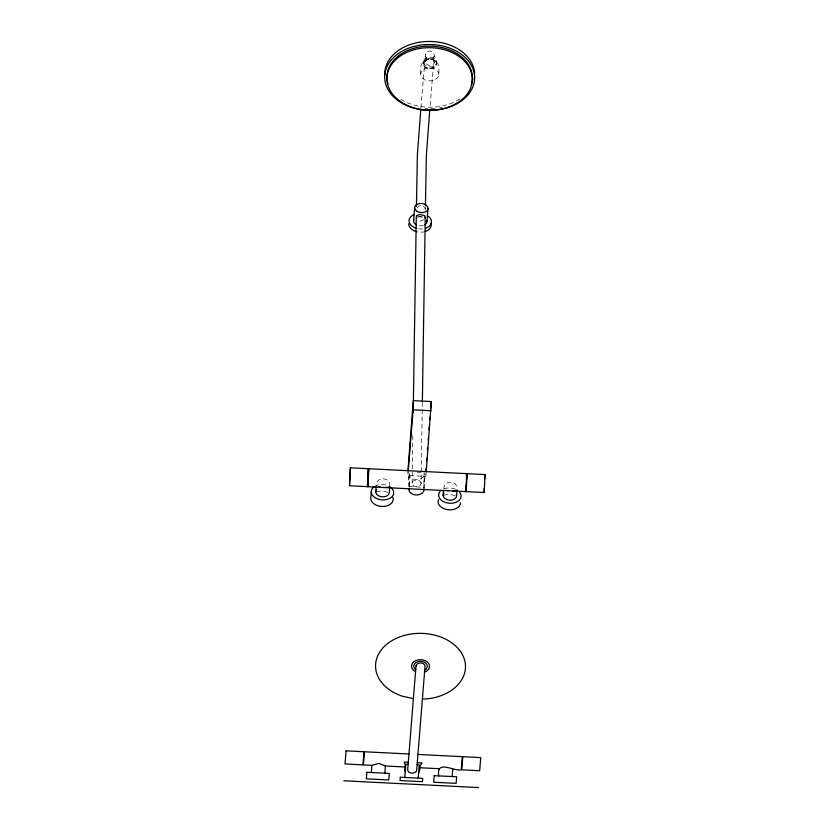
<?xml version="1.0" encoding="UTF-8"?>
<svg xmlns="http://www.w3.org/2000/svg" width="829" height="829" viewBox="0 0 829 829"><rect width="100%" height="100%" fill="white"/><g stroke="black" fill="none" stroke-linecap="round" stroke-linejoin="round"><path stroke-width="0.62" stroke-dasharray="4.14 3.11" d="M409.236 487.328L407.92 472.022M424.106 472.758L423.868 488.094L424.324 481.079L426.158 472.986M408.956 486.519L409.153 473.742A16.57 12.114 0.9 0 0 409.36 472.872M409.277 485.307L409.474 472.395M412.096 483.1L412.293 470.167M412.314 468.872L412.883 432.665M420.717 73.885C418.821 67.356 422.438 58.413 430.282 59.211M423.132 63.263L423.153 61.729M425.401 61.843L425.412 55.502L426.479 58.403L429.588 59.885L432.831 58.724L434.23 55.781L429.909 108.195M421.07 483.556A4.497 3.285 0.9 0 0 414.562 480.374A4.497 3.285 0.9 0 0 414.106 486.053A4.497 3.285 0.9 0 0 421.07 483.556L422.334 403.381M425.381 209.405L425.422 206.825M424.075 488.561L424.293 474.509A16.072 11.761 0.9 0 1 424.158 473.639M425.919 474.084L425.888 476.385L407.858 475.473L408.137 472.074M434.386 62.289A4.497 3.285 0.9 0 0 427.878 59.108A4.497 3.285 0.9 0 0 427.422 64.797A4.497 3.285 0.9 0 0 434.386 62.289C437.608 55.926 429.536 45.367 425.381 54.631M436.603 63.937A6.746 4.933 0.9 0 0 426.842 59.17A6.746 4.933 0.9 0 0 426.158 67.698A6.746 4.933 0.9 0 0 436.603 63.937L436.624 62.403A6.746 4.933 0.9 0 0 426.862 57.636A6.746 4.933 0.9 0 0 426.179 66.165A6.746 4.933 0.9 0 0 436.624 62.403M438.676 74.786A8.995 6.58 0.9 0 0 425.671 68.424A8.995 6.58 0.9 0 0 424.749 79.791A8.995 6.58 0.9 0 0 438.676 74.786C439.163 69.874 439.784 62.714 434.209 60.237C430.365 57.895 422.593 59.761 423.474 64.828C427.173 73.999 444.458 63.792 431.961 59.553M420.925 107.749L425.464 54.196M434.075 56.807L434.158 56.185M389.578 486.395C391.495 476.416 374.584 476.26 376.812 486.095M417.122 207.82C418.966 204.131 424.666 205.229 425.287 209.209M423.837 219.726L420.49 221.146L417.401 219.447M417.142 472.53L422.293 472.789M409.257 486.54L423.909 487.276M443.909 489.12C442.862 480.084 457.142 479.566 457.152 488.768M409.153 473.742L409.308 475.193A7.575 5.544 0.9 0 0 417.277 479.659A7.575 5.544 0.9 0 0 424.293 474.509M459.846 98.962A44.973 32.891 0.9 0 1 400.044 98.848M442.199 107.345A42.704 31.233 0.9 0 1 439.816 107.811M434.914 108.433A42.704 31.233 0.9 0 1 424.997 108.412M425.236 231.54A11.243 7.658 4.6 0 1 422.489 232.12L419.578 232.193A11.243 7.658 4.6 0 1 417.629 231.944M417.474 216.949A11.243 7.658 4.6 0 1 423.277 217.343M422.759 228.845A11.243 7.658 4.6 0 1 417.899 228.659M423.381 225.436A6.705 4.57 4.6 0 1 418.282 225.55M418.749 216.732A6.705 4.57 4.6 0 1 423.795 217.53M374.646 486.405A11.243 7.658 4.6 0 1 388.221 485.867M376.47 491.866A11.243 7.658 4.6 0 1 387.692 492.436M443.805 495.255A11.243 7.658 4.6 0 1 455.038 495.815M444.334 488.685A11.243 7.658 4.6 0 1 455.556 489.255"/><path stroke-width="1.24" d="M367.361 484.25L367.454 486.664L349.496 485.763L350.377 467.805L368.335 468.717L368.2 477.39M367.817 484.281L367.9 486.696L465.774 491.607L466.748 474.696L466.654 473.649L368.781 468.737L367.786 479.939L368.003 475.442L367.817 477.753M407.93 470.872L413.277 400.635L431.298 401.547L426.261 471.711M413.215 411.982L416.282 216.711M416.438 206.369L417.381 154.764L420.821 109.024M422.355 402.086L425.256 217.167M425.443 205.53L426.365 155.22L429.805 109.469M425.951 471.784L426.013 468.333M484.136 488.302L484.177 492.53L466.219 491.628L466.25 485.266M465.805 485.245L465.774 491.607M367.931 480.333L368.035 478.012M368.263 477.773L368.231 479.96L368.47 475.525L367.454 486.664M367.713 475.659L368.335 468.717M466.613 478.426L467.1 473.67L485.058 474.571L484.177 492.53M484.571 479.328L485.058 474.571M371.278 491.67L370.75 498.229A11.243 7.658 4.6 0 0 383.319 506.467A11.243 7.658 4.6 0 0 392.842 497.348M375.765 491.887L376.148 487.1M389.713 486.582L389.236 492.571A6.746 4.591 4.6 0 1 380.687 496.581A6.746 4.591 4.6 0 1 376.708 489.638M413.557 220.804L414.614 207.571M371.361 772.504L371.941 765.322L378.853 763.374L385.402 765.996L405.184 766.991L404.635 769.499L405.257 771.944M426.935 221.706L428.002 208.473M408.241 470.81L413.132 409.837L431.153 410.738M384.832 773.188L385.402 765.996M426.541 460.748L426.748 458.168M427.37 450.448L427.577 447.878M428.199 440.158L428.406 437.577M429.028 429.857L429.329 425.992M429.847 419.557L430.054 416.987M430.676 409.267L431.298 401.547M404.811 777.478L405.868 764.245L408.127 764.359M418.199 778.151L419.256 764.918L417.111 764.815M443.111 495.276L443.494 490.478M456.582 495.949L457.059 489.96M438.696 775.892C436.127 759.24 453.909 771.623 461.276 769.809L462.333 756.68L417.94 754.452M452.168 776.566L452.748 769.385M466.312 476.499L466.654 473.649M425.039 217.851L424.79 215.561L419.847 214.535L416.5 215.644L416.749 218.4M349.496 485.763L350.377 467.805M367.9 486.696L368.781 468.737M466.219 491.628L467.1 473.67M418.624 772.825L419.764 770.255L419.847 767.602A16.57 12.114 0.9 0 1 421.723 763.416L422.106 762.96L417.277 762.711M424.717 670.101L424.997 669.967A6.746 4.933 0.9 0 0 425.557 663.003A6.746 4.933 0.9 0 0 416.034 662.526A6.746 4.933 0.9 0 0 415.474 669.49L415.733 669.656M388.915 487.1L385.288 487.566M456.261 490.478L452.624 490.944M422.396 698.909L425.37 698.982A44.973 32.891 0.9 0 0 460.872 652.019A44.973 32.891 0.9 0 0 388.055 643.242A44.973 32.891 0.9 0 0 402.366 696.205L413.402 698.65M408.966 754.007L364.459 751.768L363.403 764.898L371.941 765.322M408.303 762.265L404.086 762.048L404.365 762.607A16.072 11.761 0.9 0 1 405.194 766.918M419.837 767.727L439.277 768.701M343.848 780.783L478.53 787.55M448.385 490.737L445.474 490.364M381.05 487.348L378.345 487.027M423.92 488.975L424.054 489.835A7.575 5.544 0.9 0 1 417.039 494.996A7.575 5.544 0.9 0 1 409.07 490.53L408.915 489.079M474.634 75.916A44.973 32.891 0.9 0 1 474.157 79.605M384.76 75.201A44.973 32.891 0.9 0 1 428.065 41.45A44.973 32.891 0.9 0 1 474.644 73.46M388.013 84.03A42.704 31.233 0.9 0 1 429.681 46.165A42.704 31.233 0.9 0 1 471.276 84.682M430.925 223.291A11.243 7.658 4.6 0 1 425.236 231.54M416.686 231.726A11.243 7.658 4.6 0 1 408.759 223.778M428.458 216.379A11.243 7.658 4.6 0 1 425.505 228.255M416.946 228.452A11.243 7.658 4.6 0 1 409.132 221.84A11.243 7.658 4.6 0 1 414.148 214.556M426.769 220.514A6.705 4.57 4.6 0 1 424.8 224.804M416.686 224.98A6.705 4.57 4.6 0 1 413.847 219.633M390.521 487.203A11.243 7.658 4.6 0 1 390.355 498.053A11.243 7.658 4.6 0 1 374.48 497.255A11.243 7.658 4.6 0 1 374.646 486.405M460.541 502.737A11.243 7.658 4.6 0 1 447.733 509.7A11.243 7.658 4.6 0 1 438.51 499.649M459.629 492.26A11.243 7.658 4.6 0 1 449.722 503.276A11.243 7.658 4.6 0 1 440.189 491.286M456.364 494.747A6.746 4.591 4.6 0 1 448.893 500.125A6.746 4.591 4.6 0 1 444.043 493.017M415.567 671.708A8.995 6.58 0.9 0 1 413.972 661.677A8.995 6.58 0.9 0 1 427.733 662.371A8.995 6.58 0.9 0 1 424.552 672.153M346.056 750.846L344.999 763.965L362.957 764.877L364.014 751.748L346.056 750.846M366.874 772.286L366.345 778.845L388.791 779.975L389.319 773.405L366.874 772.286M400.283 777.26L400.013 780.535L422.458 781.664L422.717 778.379L400.283 777.26M416.023 666.019L407.702 769.654A4.497 3.285 0.9 0 0 411.93 773.156A4.497 3.285 0.9 0 0 416.686 770.1L425.008 666.475A4.497 3.285 0.9 0 0 420.78 662.962A4.497 3.285 0.9 0 0 416.023 666.019M434.209 775.664L433.681 782.224L456.137 783.353L456.655 776.794L434.209 775.664M462.779 756.701L461.722 769.83L479.68 770.732L480.737 757.602L462.779 756.701M399.029 101.273A44.973 32.891 0.9 0 0 473.483 85.076A44.973 32.891 0.9 0 0 416.438 45.864A44.973 32.891 0.9 0 0 399.029 101.273M400.552 101.594A42.704 31.233 0.9 0 0 471.255 86.216A42.704 31.233 0.9 0 0 417.08 48.984A42.704 31.233 0.9 0 0 400.552 101.594M416.407 210.929A6.705 4.57 4.6 0 0 427.712 209.644A6.705 4.57 4.6 0 0 419.806 203.499A6.705 4.57 4.6 0 0 416.407 210.929"/></g></svg>
